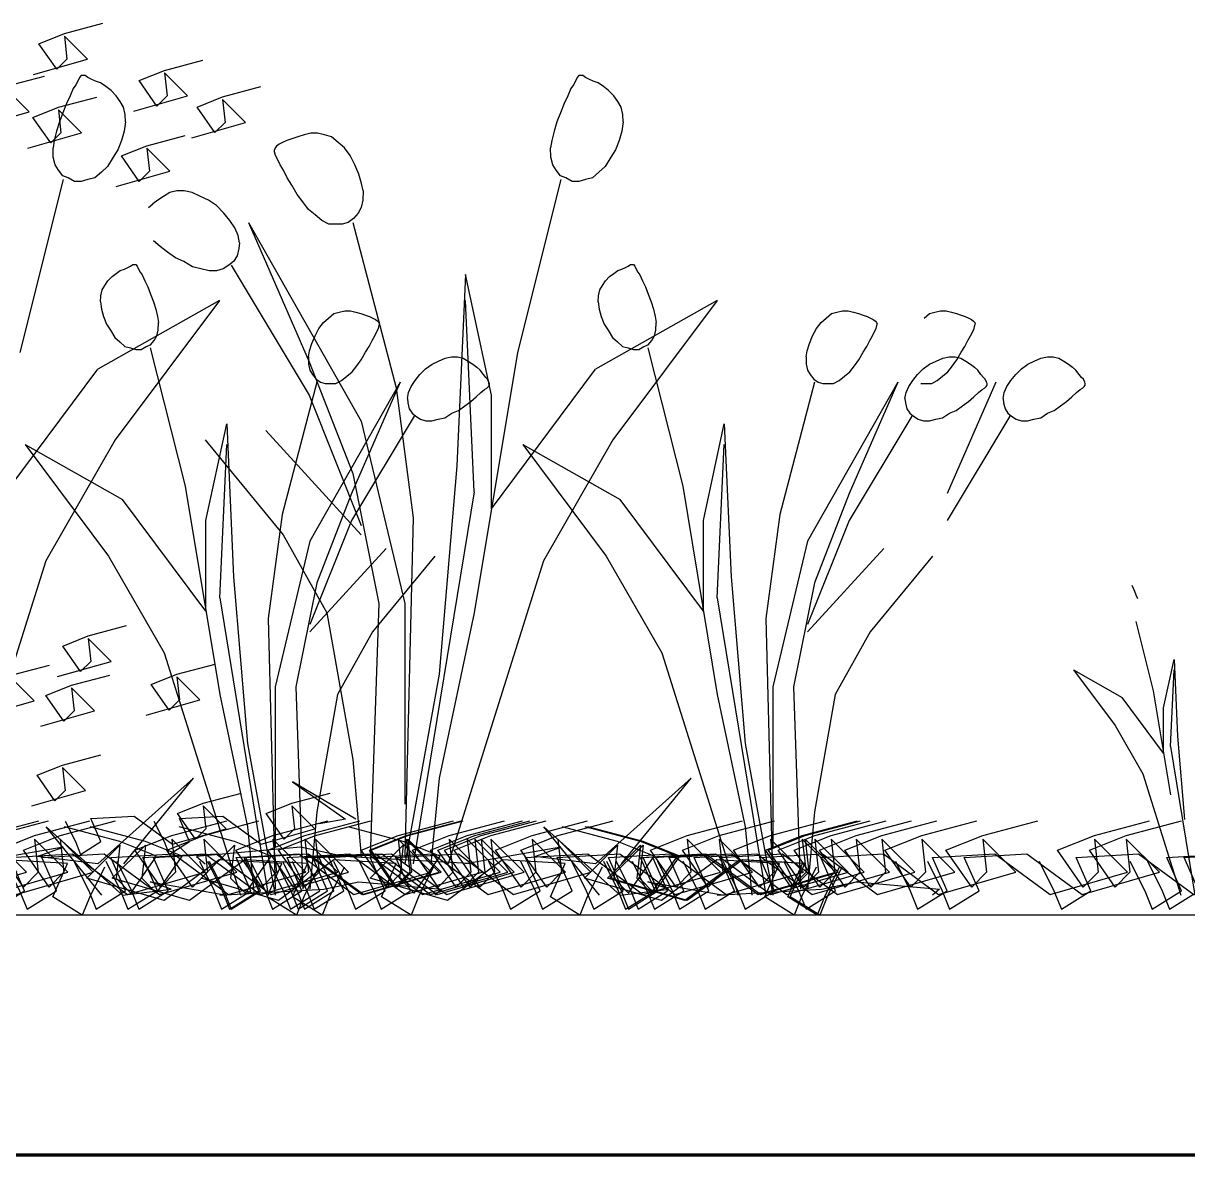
# Model space of a CAD drawing. Header units: metres. Extents: x -109 to 591, y -5 to 592.
# Drawn here: x 584.6848 to 585.1709, y 6.5749 to 7.0471 of the extents above; entities that cross this region are included whole.
import ezdxf

# ---------------------------------------------------------------- set-up
doc = ezdxf.new("R2010")
doc.units = ezdxf.units.M
doc.header["$LTSCALE"] = 0.03
doc.layers.add('Areas verdes', color=74, linetype='Continuous')
doc.layers.add('Muro', color=7, linetype='Continuous', lineweight=70)
doc.layers.add('Muro bajo', color=7, linetype='Continuous', lineweight=30)

msp = doc.modelspace()

# ---------------------------------------------------------------- linework, layer by layer
at = {"layer": 'Areas verdes', "color": 6, "linetype": 'Continuous'}
for p, q in [((584.70834, 7.02454), (584.70756, 7.02299)), ((584.70903, 7.02532), (584.70834, 7.02454)), ((584.70973, 7.02532), (584.70903, 7.02532)), ((584.71066, 7.02532), (584.70973, 7.02532)), ((584.71175, 7.02454), (584.71066, 7.02532)), ((584.71322, 7.02377), (584.71175, 7.02454)), ((584.71501, 7.02299), (584.71322, 7.02377)), ((584.91607, 7.02454), (584.91529, 7.02299)), ((584.91677, 7.02532), (584.91607, 7.02454)), ((584.91747, 7.02532), (584.91677, 7.02532)), ((584.9184, 7.02532), (584.91747, 7.02532)), ((584.91948, 7.02454), (584.9184, 7.02532)), ((584.92096, 7.02377), (584.91948, 7.02454)), ((584.92274, 7.02299), (584.92096, 7.02377)), ((584.7057, 7.01989), (584.70438, 7.01678)), ((584.70671, 7.02144), (584.7057, 7.01989)), ((584.70756, 7.02299), (584.70671, 7.02144)), ((584.7171, 7.02221), (584.71501, 7.02299)), ((584.71928, 7.02066), (584.7171, 7.02221)), ((584.72145, 7.01911), (584.71928, 7.02066)), ((584.72354, 7.01678), (584.72145, 7.01911)), ((584.91343, 7.01989), (584.91211, 7.01678)), ((584.91444, 7.02144), (584.91343, 7.01989)), ((584.91529, 7.02299), (584.91444, 7.02144)), ((584.92484, 7.02221), (584.92274, 7.02299)), ((584.92701, 7.02066), (584.92484, 7.02221)), ((584.92918, 7.01911), (584.92701, 7.02066)), ((584.93128, 7.01678), (584.92918, 7.01911)), ((584.70438, 7.01678), (584.70283, 7.01368)), ((584.72525, 7.01445), (584.72354, 7.01678)), ((584.72665, 7.01213), (584.72525, 7.01445)), ((584.91211, 7.01678), (584.91056, 7.01368)), ((584.93299, 7.01445), (584.93128, 7.01678)), ((584.93438, 7.01213), (584.93299, 7.01445)), ((584.70135, 7.0098), (584.69988, 7.00592)), ((584.70283, 7.01368), (584.70135, 7.0098)), ((584.72735, 7.00902), (584.72665, 7.01213)), ((584.90909, 7.0098), (584.90761, 7.00592)), ((584.91056, 7.01368), (584.90909, 7.0098)), ((584.93508, 7.00902), (584.93438, 7.01213)), ((584.69988, 7.00592), (584.69864, 7.00204)), ((584.7275, 7.00592), (584.72696, 7.00204)), ((584.7275, 7.00592), (584.72735, 7.00902)), ((584.90761, 7.00592), (584.90637, 7.00204)), ((584.93524, 7.00592), (584.93469, 7.00204)), ((584.93524, 7.00592), (584.93508, 7.00902)), ((584.69864, 7.00204), (584.69771, 6.99816)), ((584.72696, 7.00204), (584.72587, 6.99816)), ((584.79937, 6.99971), (584.79697, 6.99894)), ((584.80201, 7.00049), (584.79937, 6.99971)), ((584.8048, 7.00126), (584.80201, 7.00049)), ((584.80767, 7.00126), (584.8048, 7.00126)), ((584.81062, 7.00049), (584.80767, 7.00126)), ((584.81349, 6.99971), (584.81062, 7.00049)), ((584.81629, 6.99738), (584.81349, 6.99971)), ((584.90637, 7.00204), (584.90544, 6.99816)), ((584.93469, 7.00204), (584.93361, 6.99816)), ((584.69771, 6.99816), (584.69724, 6.99506)), ((584.69732, 6.99118), (584.69724, 6.99506)), ((584.72587, 6.99816), (584.72432, 6.99428)), ((584.78991, 6.99506), (584.78967, 6.99428)), ((584.79053, 6.99583), (584.78991, 6.99506)), ((584.79161, 6.99661), (584.79053, 6.99583)), ((584.79301, 6.99738), (584.79161, 6.99661)), ((584.79479, 6.99816), (584.79301, 6.99738)), ((584.79697, 6.99894), (584.79479, 6.99816)), ((584.81885, 6.99506), (584.81629, 6.99738)), ((584.82125, 6.99195), (584.81885, 6.99506)), ((584.90544, 6.99816), (584.90497, 6.99506)), ((584.90505, 6.99118), (584.90497, 6.99506)), ((584.93361, 6.99816), (584.93205, 6.99428)), ((584.69809, 6.98807), (584.69732, 6.99118)), ((584.7223, 6.99118), (584.71998, 6.9873)), ((584.72432, 6.99428), (584.7223, 6.99118)), ((584.78975, 6.99351), (584.78967, 6.99428)), ((584.79014, 6.99195), (584.78975, 6.99351)), ((584.79091, 6.9904), (584.79014, 6.99195)), ((584.792, 6.98807), (584.79091, 6.9904)), ((584.82327, 6.98807), (584.82125, 6.99195)), ((584.90583, 6.98807), (584.90505, 6.99118)), ((584.93004, 6.99118), (584.92771, 6.9873)), ((584.93205, 6.99428), (584.93004, 6.99118)), ((584.69949, 6.98575), (584.69809, 6.98807)), ((584.70135, 6.98342), (584.69949, 6.98575)), ((584.71741, 6.98497), (584.7147, 6.98264)), ((584.71998, 6.9873), (584.71741, 6.98497)), ((584.7934, 6.98575), (584.792, 6.98807)), ((584.79503, 6.98264), (584.7934, 6.98575)), ((584.8249, 6.98419), (584.82327, 6.98807)), ((584.90722, 6.98575), (584.90583, 6.98807)), ((584.90909, 6.98342), (584.90722, 6.98575)), ((584.92515, 6.98497), (584.92243, 6.98264)), ((584.92771, 6.9873), (584.92515, 6.98497)), ((584.7036, 6.98264), (584.70135, 6.98342)), ((584.70616, 6.98109), (584.7036, 6.98264)), ((584.70896, 6.98109), (584.70616, 6.98109)), ((584.71183, 6.98187), (584.70896, 6.98109)), ((584.7147, 6.98264), (584.71183, 6.98187)), ((584.79697, 6.97954), (584.79503, 6.98264)), ((584.82606, 6.98031), (584.8249, 6.98419)), ((584.82668, 6.97721), (584.82606, 6.98031)), ((584.91134, 6.98264), (584.90909, 6.98342)), ((584.9139, 6.98109), (584.91134, 6.98264)), ((584.91669, 6.98109), (584.9139, 6.98109)), ((584.91956, 6.98187), (584.91669, 6.98109)), ((584.92243, 6.98264), (584.91956, 6.98187)), ((584.74599, 6.97643), (584.74335, 6.97488)), ((584.74886, 6.97721), (584.74599, 6.97643)), ((584.75196, 6.97721), (584.74886, 6.97721)), ((584.7553, 6.97643), (584.75196, 6.97721)), ((584.75879, 6.97488), (584.7553, 6.97643)), ((584.79914, 6.97566), (584.79697, 6.97954)), ((584.80147, 6.97256), (584.79914, 6.97566)), ((584.82668, 6.97721), (584.82661, 6.97333)), ((584.73707, 6.97023), (584.73885, 6.97178)), ((584.74094, 6.97333), (584.73885, 6.97178)), ((584.74335, 6.97488), (584.74094, 6.97333)), ((584.7622, 6.97333), (584.75879, 6.97488)), ((584.76554, 6.971), (584.7622, 6.97333)), ((584.76849, 6.9679), (584.76554, 6.971)), ((584.80395, 6.96945), (584.80147, 6.97256)), ((584.82591, 6.97023), (584.82459, 6.9679)), ((584.82661, 6.97333), (584.82591, 6.97023)), ((584.77105, 6.9648), (584.76849, 6.9679)), ((584.80667, 6.96712), (584.80395, 6.96945)), ((584.80946, 6.9648), (584.80667, 6.96712)), ((584.82273, 6.96557), (584.82048, 6.96402)), ((584.82459, 6.9679), (584.82273, 6.96557)), ((584.77315, 6.96169), (584.77105, 6.9648)), ((584.77446, 6.95859), (584.77315, 6.96169)), ((584.81233, 6.96324), (584.80946, 6.9648)), ((584.8152, 6.96324), (584.81233, 6.96324)), ((584.81792, 6.96324), (584.8152, 6.96324)), ((584.82048, 6.96402), (584.81792, 6.96324)), ((584.74195, 6.95393), (584.73916, 6.95626)), ((584.77509, 6.95549), (584.77446, 6.95859)), ((584.74506, 6.95161), (584.74195, 6.95393)), ((584.74839, 6.94928), (584.74506, 6.95161)), ((584.77485, 6.95316), (584.77408, 6.95005)), ((584.77509, 6.95549), (584.77485, 6.95316)), ((584.72963, 6.94579), (584.7305, 6.94641)), ((584.7305, 6.94641), (584.73124, 6.94641)), ((584.73124, 6.94641), (584.7318, 6.94641)), ((584.7318, 6.94641), (584.73236, 6.94579)), ((584.75189, 6.94773), (584.74839, 6.94928)), ((584.75545, 6.9454), (584.75189, 6.94773)), ((584.77066, 6.94617), (584.76826, 6.94462)), ((584.7726, 6.94773), (584.77066, 6.94617)), ((584.77408, 6.95005), (584.7726, 6.94773)), ((584.93736, 6.94579), (584.93823, 6.94641)), ((584.93823, 6.94641), (584.93897, 6.94641)), ((584.93897, 6.94641), (584.93953, 6.94641)), ((584.93953, 6.94641), (584.94009, 6.94579)), ((584.72019, 6.93958), (584.72187, 6.94144)), ((584.72187, 6.94144), (584.72361, 6.94268)), ((584.72361, 6.94268), (584.72534, 6.94392)), ((584.72534, 6.94392), (584.72702, 6.94454)), ((584.72702, 6.94454), (584.72845, 6.94516)), ((584.72845, 6.94516), (584.72963, 6.94579)), ((584.73236, 6.94579), (584.73298, 6.94454)), ((584.73298, 6.94454), (584.73366, 6.9433)), ((584.73366, 6.9433), (584.73447, 6.94206)), ((584.73447, 6.94206), (584.73552, 6.93958)), ((584.75895, 6.94462), (584.75545, 6.9454)), ((584.76236, 6.94385), (584.75895, 6.94462)), ((584.76546, 6.94385), (584.76236, 6.94385)), ((584.76826, 6.94462), (584.76546, 6.94385)), ((584.92793, 6.93958), (584.9296, 6.94144)), ((584.9296, 6.94144), (584.93134, 6.94268)), ((584.93134, 6.94268), (584.93308, 6.94392)), ((584.93308, 6.94392), (584.93475, 6.94454)), ((584.93475, 6.94454), (584.93618, 6.94516)), ((584.93618, 6.94516), (584.93736, 6.94579)), ((584.94009, 6.94579), (584.94071, 6.94454)), ((584.94071, 6.94454), (584.9414, 6.9433)), ((584.9414, 6.9433), (584.9422, 6.94206)), ((584.9422, 6.94206), (584.94326, 6.93958)), ((584.71771, 6.93585), (584.71883, 6.93772)), ((584.71883, 6.93772), (584.72019, 6.93958)), ((584.73552, 6.93958), (584.73677, 6.93709)), ((584.73677, 6.93709), (584.73794, 6.93399)), ((584.92544, 6.93585), (584.92656, 6.93772)), ((584.92656, 6.93772), (584.92793, 6.93958)), ((584.94326, 6.93958), (584.9445, 6.93709)), ((584.9445, 6.93709), (584.94568, 6.93399)), ((584.71703, 6.93089), (584.71715, 6.93337)), ((584.71715, 6.93337), (584.71771, 6.93585)), ((584.73794, 6.93399), (584.73912, 6.93089)), ((584.92476, 6.93089), (584.92488, 6.93337)), ((584.92488, 6.93337), (584.92544, 6.93585)), ((584.94568, 6.93399), (584.94686, 6.93089)), ((584.71703, 6.93089), (584.71746, 6.92778)), ((584.71746, 6.92778), (584.71833, 6.92468)), ((584.73912, 6.93089), (584.74012, 6.92778)), ((584.74012, 6.92778), (584.74086, 6.92468)), ((584.81442, 6.92592), (584.81672, 6.92654)), ((584.81672, 6.92654), (584.81908, 6.92716)), ((584.81908, 6.92716), (584.82137, 6.92716)), ((584.82137, 6.92716), (584.82361, 6.92654)), ((584.82361, 6.92654), (584.82572, 6.92592)), ((584.92476, 6.93089), (584.92519, 6.92778)), ((584.92519, 6.92778), (584.92606, 6.92468)), ((584.94686, 6.93089), (584.94785, 6.92778)), ((584.94785, 6.92778), (584.9486, 6.92468)), ((585.02215, 6.92592), (585.02445, 6.92654)), ((585.02445, 6.92654), (585.02681, 6.92716)), ((585.02681, 6.92716), (585.02911, 6.92716)), ((585.02911, 6.92716), (585.03134, 6.92654)), ((585.03134, 6.92654), (585.03345, 6.92592)), ((585.0631, 6.92592), (585.06539, 6.92654)), ((585.06539, 6.92654), (585.06775, 6.92716)), ((585.06775, 6.92716), (585.07005, 6.92716)), ((585.07005, 6.92716), (585.07228, 6.92654)), ((585.07228, 6.92654), (585.07439, 6.92592)), ((584.71833, 6.92468), (584.71957, 6.92158)), ((584.74086, 6.92468), (584.74123, 6.9222)), ((584.74117, 6.91909), (584.74123, 6.9222)), ((584.80821, 6.91971), (584.81014, 6.9222)), ((584.81014, 6.9222), (584.81218, 6.92406)), ((584.81218, 6.92406), (584.81442, 6.92592)), ((584.82572, 6.92592), (584.82764, 6.9253)), ((584.82764, 6.9253), (584.82938, 6.92468)), ((584.82938, 6.92468), (584.83081, 6.92406)), ((584.83081, 6.92406), (584.83192, 6.92344)), ((584.83192, 6.92344), (584.83279, 6.92282)), ((584.83279, 6.92282), (584.83329, 6.9222)), ((584.83329, 6.9222), (584.83348, 6.92158)), ((584.92606, 6.92468), (584.9273, 6.92158)), ((584.9486, 6.92468), (584.94897, 6.9222)), ((584.94891, 6.91909), (584.94897, 6.9222)), ((585.01595, 6.91971), (585.01787, 6.9222)), ((585.01787, 6.9222), (585.01992, 6.92406)), ((585.01992, 6.92406), (585.02215, 6.92592)), ((585.03345, 6.92592), (585.03538, 6.9253)), ((585.03538, 6.9253), (585.03711, 6.92468)), ((585.03711, 6.92468), (585.03854, 6.92406)), ((585.03854, 6.92406), (585.03966, 6.92344)), ((585.03966, 6.92344), (585.04053, 6.92282)), ((585.04053, 6.92282), (585.04102, 6.9222)), ((585.04102, 6.9222), (585.04121, 6.92158)), ((585.06086, 6.92406), (585.0631, 6.92592)), ((585.07439, 6.92592), (585.07632, 6.9253)), ((585.07632, 6.9253), (585.07806, 6.92468)), ((585.07806, 6.92468), (585.07948, 6.92406)), ((585.07948, 6.92406), (585.0806, 6.92344)), ((585.0806, 6.92344), (585.08147, 6.92282)), ((585.08147, 6.92282), (585.08197, 6.9222)), ((585.08197, 6.9222), (585.08215, 6.92158)), ((584.71957, 6.92158), (584.72118, 6.91909)), ((584.72118, 6.91909), (584.72305, 6.91599)), ((584.74055, 6.91661), (584.74117, 6.91909)), ((584.8066, 6.91661), (584.80821, 6.91971)), ((584.83161, 6.91661), (584.83248, 6.91847)), ((584.83248, 6.91847), (584.8331, 6.91971)), ((584.8331, 6.91971), (584.83341, 6.92096)), ((584.83341, 6.92096), (584.83348, 6.92158)), ((584.9273, 6.92158), (584.92892, 6.91909)), ((584.92892, 6.91909), (584.93078, 6.91599)), ((584.94829, 6.91661), (584.94891, 6.91909)), ((585.01433, 6.91661), (585.01595, 6.91971)), ((585.03935, 6.91661), (585.04022, 6.91847)), ((585.04022, 6.91847), (585.04084, 6.91971)), ((585.04084, 6.91971), (585.04115, 6.92096)), ((585.04115, 6.92096), (585.04121, 6.92158)), ((585.08029, 6.91661), (585.08116, 6.91847)), ((585.08116, 6.91847), (585.08178, 6.91971)), ((585.08178, 6.91971), (585.08209, 6.92096)), ((585.08209, 6.92096), (585.08215, 6.92158)), ((584.72305, 6.91599), (584.7251, 6.91413)), ((584.7251, 6.91413), (584.72727, 6.91227)), ((584.72727, 6.91227), (584.72956, 6.91164)), ((584.7341, 6.91102), (584.73614, 6.91227)), ((584.73614, 6.91227), (584.73794, 6.91289)), ((584.73794, 6.91289), (584.73943, 6.91475)), ((584.73943, 6.91475), (584.74055, 6.91661)), ((584.80436, 6.9104), (584.80529, 6.91351)), ((584.80529, 6.91351), (584.8066, 6.91661)), ((584.82764, 6.90978), (584.82919, 6.91227)), ((584.82919, 6.91227), (584.8305, 6.91475)), ((584.8305, 6.91475), (584.83161, 6.91661)), ((584.93078, 6.91599), (584.93283, 6.91413)), ((584.93283, 6.91413), (584.935, 6.91227)), ((584.935, 6.91227), (584.9373, 6.91164)), ((584.94183, 6.91102), (584.94388, 6.91227)), ((584.94388, 6.91227), (584.94568, 6.91289)), ((584.94568, 6.91289), (584.94717, 6.91475)), ((584.94717, 6.91475), (584.94829, 6.91661)), ((585.0121, 6.9104), (585.01303, 6.91351)), ((585.01303, 6.91351), (585.01433, 6.91661)), ((585.03538, 6.90978), (585.03693, 6.91227)), ((585.03693, 6.91227), (585.03823, 6.91475)), ((585.03823, 6.91475), (585.03935, 6.91661)), ((585.07632, 6.90978), (585.07787, 6.91227)), ((585.07787, 6.91227), (585.07917, 6.91475)), ((585.07917, 6.91475), (585.08029, 6.91661)), ((584.72956, 6.91164), (584.73186, 6.91102)), ((584.73186, 6.91102), (584.7341, 6.91102)), ((584.80387, 6.90792), (584.80436, 6.9104)), ((584.80387, 6.90792), (584.80393, 6.90482)), ((584.8259, 6.90668), (584.82764, 6.90978)), ((584.85818, 6.90606), (584.86097, 6.9073)), ((584.86097, 6.9073), (584.86364, 6.90792)), ((584.86364, 6.90792), (584.86613, 6.90792)), ((584.86613, 6.90792), (584.86842, 6.9073)), ((584.86842, 6.9073), (584.87053, 6.90606)), ((584.9373, 6.91164), (584.9396, 6.91102)), ((584.9396, 6.91102), (584.94183, 6.91102)), ((585.0116, 6.90792), (585.0121, 6.9104)), ((585.0116, 6.90792), (585.01166, 6.90482)), ((585.03364, 6.90668), (585.03538, 6.90978)), ((585.06592, 6.90606), (585.06871, 6.9073)), ((585.06871, 6.9073), (585.07138, 6.90792)), ((585.07138, 6.90792), (585.07386, 6.90792)), ((585.07386, 6.90792), (585.07616, 6.9073)), ((585.07458, 6.90668), (585.07632, 6.90978)), ((585.07616, 6.9073), (585.07827, 6.90606)), ((585.10686, 6.90606), (585.10965, 6.9073)), ((585.10965, 6.9073), (585.11232, 6.90792)), ((585.11232, 6.90792), (585.1148, 6.90792)), ((585.1148, 6.90792), (585.1171, 6.9073)), ((585.1171, 6.9073), (585.11921, 6.90606)), ((584.80393, 6.90482), (584.80449, 6.90233)), ((584.80449, 6.90233), (584.80554, 6.90047)), ((584.82205, 6.90171), (584.82404, 6.9042)), ((584.82404, 6.9042), (584.8259, 6.90668)), ((584.85042, 6.90047), (584.85278, 6.90295)), ((584.85278, 6.90295), (584.85545, 6.90482)), ((584.85545, 6.90482), (584.85818, 6.90606)), ((584.87053, 6.90606), (584.87246, 6.90482)), ((584.87246, 6.90482), (584.87413, 6.90357)), ((584.87556, 6.90233), (584.87413, 6.90357)), ((584.87687, 6.90047), (584.87556, 6.90233)), ((585.01166, 6.90482), (585.01222, 6.90233)), ((585.01222, 6.90233), (585.01328, 6.90047)), ((585.02979, 6.90171), (585.03177, 6.9042)), ((585.03177, 6.9042), (585.03364, 6.90668)), ((585.05816, 6.90047), (585.06052, 6.90295)), ((585.06052, 6.90295), (585.06318, 6.90482)), ((585.06318, 6.90482), (585.06592, 6.90606)), ((585.07073, 6.90171), (585.07272, 6.9042)), ((585.07272, 6.9042), (585.07458, 6.90668)), ((585.07827, 6.90606), (585.08019, 6.90482)), ((585.08019, 6.90482), (585.08187, 6.90357)), ((585.0833, 6.90233), (585.08187, 6.90357)), ((585.0846, 6.90047), (585.0833, 6.90233)), ((585.0991, 6.90047), (585.10146, 6.90295)), ((585.10146, 6.90295), (585.10413, 6.90482)), ((585.10413, 6.90482), (585.10686, 6.90606)), ((585.11921, 6.90606), (585.12114, 6.90482)), ((585.12114, 6.90482), (585.12281, 6.90357)), ((585.12424, 6.90233), (585.12281, 6.90357)), ((585.12554, 6.90047), (585.12424, 6.90233)), ((584.80554, 6.90047), (584.80703, 6.89861)), ((584.80703, 6.89861), (584.80883, 6.89737)), ((584.80883, 6.89737), (584.81088, 6.89675)), ((584.81535, 6.89675), (584.81765, 6.89799)), ((584.81765, 6.89799), (584.81988, 6.89985)), ((584.81988, 6.89985), (584.82205, 6.90171)), ((584.8467, 6.89551), (584.84837, 6.89799)), ((584.84837, 6.89799), (584.85042, 6.90047)), ((584.87786, 6.89923), (584.87687, 6.90047)), ((584.87867, 6.89861), (584.87786, 6.89923)), ((584.87922, 6.89737), (584.87867, 6.89861)), ((584.87947, 6.89675), (584.87922, 6.89737)), ((585.01328, 6.90047), (585.01477, 6.89861)), ((585.01477, 6.89861), (585.01657, 6.89737)), ((585.01657, 6.89737), (585.01862, 6.89675)), ((585.02308, 6.89675), (585.02538, 6.89799)), ((585.02538, 6.89799), (585.02762, 6.89985)), ((585.02762, 6.89985), (585.02979, 6.90171)), ((585.05443, 6.89551), (585.05611, 6.89799)), ((585.05611, 6.89799), (585.05816, 6.90047)), ((585.06403, 6.89675), (585.06632, 6.89799)), ((585.06632, 6.89799), (585.06856, 6.89985)), ((585.06856, 6.89985), (585.07073, 6.90171)), ((585.08559, 6.89923), (585.0846, 6.90047)), ((585.0864, 6.89861), (585.08559, 6.89923)), ((585.08696, 6.89737), (585.0864, 6.89861)), ((585.08721, 6.89675), (585.08696, 6.89737)), ((585.09537, 6.89551), (585.09705, 6.89799)), ((585.09705, 6.89799), (585.0991, 6.90047)), ((585.12654, 6.89923), (585.12554, 6.90047)), ((585.12734, 6.89861), (585.12654, 6.89923)), ((585.1279, 6.89737), (585.12734, 6.89861)), ((585.12815, 6.89675), (585.1279, 6.89737)), ((584.81088, 6.89675), (584.81305, 6.89675)), ((584.81305, 6.89675), (584.81535, 6.89675)), ((584.84515, 6.89054), (584.84564, 6.89302)), ((584.84564, 6.89302), (584.8467, 6.89551)), ((584.87389, 6.89116), (584.87581, 6.89302)), ((584.87581, 6.89302), (584.8773, 6.89426)), ((584.8773, 6.89426), (584.87836, 6.89488)), ((584.87836, 6.89488), (584.87904, 6.89551)), ((584.87904, 6.89551), (584.87941, 6.89613)), ((584.87941, 6.89613), (584.87947, 6.89675)), ((585.01862, 6.89675), (585.02079, 6.89675)), ((585.02079, 6.89675), (585.02308, 6.89675)), ((585.05288, 6.89054), (585.05338, 6.89302)), ((585.05338, 6.89302), (585.05443, 6.89551)), ((585.05956, 6.89675), (585.06173, 6.89675)), ((585.06173, 6.89675), (585.06403, 6.89675)), ((585.08162, 6.89116), (585.08354, 6.89302)), ((585.08354, 6.89302), (585.08503, 6.89426)), ((585.08503, 6.89426), (585.08609, 6.89488)), ((585.08609, 6.89488), (585.08677, 6.89551)), ((585.08677, 6.89551), (585.08714, 6.89613)), ((585.08714, 6.89613), (585.08721, 6.89675)), ((585.09382, 6.89054), (585.09432, 6.89302)), ((585.09432, 6.89302), (585.09537, 6.89551)), ((585.12256, 6.89116), (585.12449, 6.89302)), ((585.12449, 6.89302), (585.12598, 6.89426)), ((585.12598, 6.89426), (585.12703, 6.89488)), ((585.12703, 6.89488), (585.12771, 6.89551)), ((585.12771, 6.89551), (585.12809, 6.89613)), ((585.12809, 6.89613), (585.12815, 6.89675)), ((584.84515, 6.89054), (584.84533, 6.88868)), ((584.84533, 6.88868), (584.84595, 6.88619)), ((584.86917, 6.88744), (584.87165, 6.8893)), ((584.87165, 6.8893), (584.87389, 6.89116)), ((585.05288, 6.89054), (585.05307, 6.88868)), ((585.05307, 6.88868), (585.05369, 6.88619)), ((585.0769, 6.88744), (585.07939, 6.8893)), ((585.07939, 6.8893), (585.08162, 6.89116)), ((585.09382, 6.89054), (585.09401, 6.88868)), ((585.09401, 6.88868), (585.09463, 6.88619)), ((585.11785, 6.88744), (585.12033, 6.8893)), ((585.12033, 6.8893), (585.12256, 6.89116)), ((584.84595, 6.88619), (584.84713, 6.88433)), ((584.84713, 6.88433), (584.84868, 6.88309)), ((584.84868, 6.88309), (584.85061, 6.88185)), ((584.86085, 6.88247), (584.86371, 6.88433)), ((584.86371, 6.88433), (584.8665, 6.88557)), ((584.8665, 6.88557), (584.86917, 6.88744)), ((585.05369, 6.88619), (585.05487, 6.88433)), ((585.05487, 6.88433), (585.05642, 6.88309)), ((585.05642, 6.88309), (585.05834, 6.88185)), ((585.06858, 6.88247), (585.07144, 6.88433)), ((585.07144, 6.88433), (585.07423, 6.88557)), ((585.07423, 6.88557), (585.0769, 6.88744)), ((585.09463, 6.88619), (585.09581, 6.88433)), ((585.09581, 6.88433), (585.09736, 6.88309)), ((585.09736, 6.88309), (585.09929, 6.88185)), ((585.10953, 6.88247), (585.11238, 6.88433)), ((585.11238, 6.88433), (585.11518, 6.88557)), ((585.11518, 6.88557), (585.11785, 6.88744)), ((584.85061, 6.88185), (584.85284, 6.88123)), ((584.85284, 6.88123), (584.85533, 6.88123)), ((584.85533, 6.88123), (584.85806, 6.88185)), ((584.85806, 6.88185), (584.86085, 6.88247)), ((585.05834, 6.88185), (585.06058, 6.88123)), ((585.06058, 6.88123), (585.06306, 6.88123)), ((585.06306, 6.88123), (585.06579, 6.88185)), ((585.06579, 6.88185), (585.06858, 6.88247)), ((585.09929, 6.88185), (585.10152, 6.88123)), ((585.10152, 6.88123), (585.104, 6.88123)), ((585.104, 6.88123), (585.10673, 6.88185)), ((585.10673, 6.88185), (585.10953, 6.88247)), ((585.14757, 6.81264), (585.1481, 6.8114)), ((585.1481, 6.8114), (585.14872, 6.81015)), ((585.14872, 6.81015), (585.14931, 6.8086)), ((585.14931, 6.8086), (585.1499, 6.80705))]:
    msp.add_line(p, q, dxfattribs=at)
at = {"layer": 'Areas verdes', "linetype": 'Continuous'}
for p, q in [((584.70151, 6.98187), (584.68335, 6.90971)), ((584.90924, 6.98187), (584.89109, 6.90971)), ((584.77889, 6.96402), (584.80418, 6.90583)), ((584.77889, 6.96402), (584.82591, 6.881)), ((584.82234, 6.96402), (584.84042, 6.89496)), ((584.77159, 6.94617), (584.80418, 6.89186)), ((584.86936, 6.94229), (584.86579, 6.86237)), ((584.88022, 6.89186), (584.86936, 6.94229)), ((584.76669, 6.93143), (584.71594, 6.90272)), ((584.76669, 6.93143), (584.72323, 6.87324)), ((584.87301, 6.85151), (584.86936, 6.93143)), ((584.97442, 6.93143), (584.92367, 6.90272)), ((584.97442, 6.93143), (584.93097, 6.87324)), ((584.73782, 6.91164), (584.75235, 6.85392)), ((584.89109, 6.90971), (584.87301, 6.80108)), ((584.94555, 6.91164), (584.96008, 6.85392)), ((584.67249, 6.84453), (584.71594, 6.90272)), ((584.80418, 6.90583), (584.82234, 6.85927)), ((584.88022, 6.84453), (584.92367, 6.90272)), ((584.80734, 6.89737), (584.79288, 6.84212)), ((584.8421, 6.89737), (584.80449, 6.83095)), ((584.8421, 6.89737), (584.82187, 6.85081)), ((585.01508, 6.89737), (585.00061, 6.84212)), ((585.04984, 6.89737), (585.01222, 6.83095)), ((585.04984, 6.89737), (585.0296, 6.85081)), ((585.09078, 6.89737), (585.07055, 6.85081)), ((584.84042, 6.89496), (584.84763, 6.84065)), ((584.80418, 6.89186), (584.82591, 6.83754)), ((584.88022, 6.84453), (584.88022, 6.89186)), ((584.84794, 6.88309), (584.82187, 6.83964)), ((585.05567, 6.88309), (585.0296, 6.83964)), ((585.09662, 6.88309), (585.07055, 6.83964)), ((584.76104, 6.83964), (584.76973, 6.87999)), ((584.76973, 6.87999), (584.77258, 6.81605)), ((584.82591, 6.881), (584.84406, 6.80496)), ((584.96877, 6.83964), (584.97746, 6.87999)), ((584.97746, 6.87999), (584.98032, 6.81605)), ((584.72323, 6.87324), (584.69421, 6.8228)), ((584.76073, 6.87324), (584.79332, 6.83367)), ((584.82591, 6.83367), (584.7861, 6.87712)), ((584.93097, 6.87324), (584.90195, 6.8228)), ((584.68568, 6.8713), (584.72627, 6.84833)), ((584.68568, 6.8713), (584.72044, 6.82474)), ((584.76681, 6.80736), (584.76973, 6.8713)), ((584.89341, 6.8713), (584.93401, 6.84833)), ((584.89341, 6.8713), (584.92817, 6.82474)), ((584.97454, 6.80736), (584.97746, 6.8713)), ((584.82234, 6.85927), (584.8332, 6.80496)), ((584.86579, 6.86237), (584.8585, 6.77547)), ((584.75235, 6.85392), (584.76681, 6.76701)), ((584.96008, 6.85392), (584.97454, 6.76701)), ((584.82187, 6.85081), (584.80734, 6.81357)), ((584.87301, 6.85151), (584.84763, 6.69633)), ((585.0296, 6.85081), (585.01508, 6.81357)), ((584.76104, 6.80177), (584.72627, 6.84833)), ((584.96877, 6.80177), (584.93401, 6.84833)), ((584.76104, 6.80177), (584.76104, 6.83964)), ((584.79288, 6.84212), (584.78711, 6.79867)), ((584.82187, 6.83964), (584.80449, 6.79619)), ((584.84763, 6.84065), (584.84406, 6.69943)), ((584.96877, 6.80177), (584.96877, 6.83964)), ((585.00061, 6.84212), (584.99484, 6.79867)), ((585.0296, 6.83964), (585.01222, 6.79619)), ((584.80449, 6.83095), (584.78996, 6.77012)), ((584.79332, 6.83367), (584.81148, 6.80108)), ((585.01222, 6.83095), (584.9977, 6.77012)), ((584.72044, 6.82474), (584.74366, 6.78439)), ((584.80449, 6.79308), (584.83633, 6.82784)), ((584.85663, 6.82474), (584.83056, 6.79308)), ((584.92817, 6.82474), (584.95139, 6.78439)), ((585.01222, 6.79308), (585.04407, 6.82784)), ((585.06436, 6.82474), (585.03829, 6.79308)), ((584.69421, 6.8228), (584.65441, 6.69633)), ((584.90195, 6.8228), (584.86214, 6.69633)), ((584.77258, 6.81605), (584.77842, 6.74653)), ((584.98032, 6.81605), (584.98615, 6.74653)), ((584.80734, 6.81357), (584.79865, 6.77012)), ((585.01508, 6.81357), (585.00639, 6.77012)), ((584.76681, 6.80736), (584.78711, 6.68321)), ((584.8332, 6.80496), (584.82956, 6.69943)), ((584.84406, 6.80496), (584.84406, 6.72116)), ((584.97454, 6.80736), (584.99484, 6.68321)), ((584.81148, 6.80108), (584.82234, 6.73978)), ((584.87301, 6.80108), (584.8585, 6.73202)), ((584.78711, 6.79867), (584.78996, 6.6857)), ((584.99484, 6.79867), (584.9977, 6.6857)), ((585.14925, 6.79743), (585.15651, 6.76856)), ((584.83056, 6.79308), (584.81603, 6.76701)), ((585.03829, 6.79308), (585.02377, 6.76701)), ((584.74366, 6.78439), (584.7755, 6.68321)), ((584.95139, 6.78439), (584.98323, 6.68321)), ((585.16085, 6.76143), (585.1652, 6.7816)), ((585.1652, 6.7816), (585.16663, 6.74963)), ((585.12318, 6.77725), (585.14347, 6.76577)), ((585.12318, 6.77725), (585.14056, 6.75398)), ((585.16374, 6.74529), (585.1652, 6.77725)), ((584.8585, 6.77547), (584.84406, 6.69633)), ((584.76681, 6.76701), (584.77842, 6.71177)), ((584.78996, 6.77012), (584.78996, 6.70308)), ((584.79865, 6.77012), (584.80157, 6.6857)), ((584.81603, 6.76701), (584.80734, 6.71797)), ((584.97454, 6.76701), (584.98615, 6.71177)), ((584.9977, 6.77012), (584.9977, 6.70308)), ((585.00639, 6.77012), (585.0093, 6.6857)), ((585.02377, 6.76701), (585.01508, 6.71797)), ((585.15651, 6.76856), (585.16374, 6.72511)), ((585.16085, 6.74249), (585.14347, 6.76577)), ((585.16085, 6.74249), (585.16085, 6.76143)), ((585.14056, 6.75398), (585.15216, 6.7338)), ((585.16663, 6.74963), (585.16954, 6.71487)), ((584.77842, 6.74653), (584.78996, 6.68321)), ((584.98615, 6.74653), (584.9977, 6.68321)), ((585.16374, 6.74529), (585.17389, 6.68321)), ((584.82234, 6.73978), (584.82591, 6.69943)), ((584.75582, 6.73202), (584.71594, 6.69633)), ((584.7268, 6.69633), (584.75582, 6.73202)), ((584.8585, 6.73202), (584.85493, 6.69633)), ((584.96356, 6.73202), (584.92367, 6.69633)), ((584.93454, 6.69633), (584.96356, 6.73202)), ((585.15216, 6.7338), (585.16809, 6.68321)), ((584.79723, 6.73051), (584.81929, 6.71492)), ((584.82368, 6.71492), (584.79723, 6.73051)), ((584.80734, 6.71797), (584.80449, 6.6857)), ((585.01508, 6.71797), (585.01222, 6.6857)), ((584.81929, 6.71492), (584.80828, 6.71303)), ((584.69437, 6.71177), (584.72627, 6.68321)), ((584.71758, 6.68321), (584.69437, 6.71177)), ((584.77842, 6.71177), (584.78127, 6.68321)), ((584.9021, 6.71177), (584.93401, 6.68321)), ((584.92532, 6.68321), (584.9021, 6.71177)), ((584.98615, 6.71177), (584.98901, 6.68321)), ((584.70151, 6.70331), (584.66163, 6.69633)), ((584.69065, 6.69943), (584.70151, 6.70331)), ((584.80061, 6.70331), (584.75716, 6.69943)), ((584.81869, 6.69943), (584.80061, 6.70331)), ((584.90924, 6.70331), (584.86936, 6.69633)), ((584.89838, 6.69943), (584.90924, 6.70331)), ((584.71594, 6.69633), (584.69065, 6.69943)), ((584.75716, 6.69943), (584.76073, 6.69633)), ((584.87301, 6.69633), (584.81869, 6.69943)), ((584.92367, 6.69633), (584.89838, 6.69943)), ((584.73782, 6.6888), (584.76973, 6.68321)), ((584.74651, 6.6857), (584.73782, 6.6888)), ((584.81026, 6.6857), (584.82472, 6.6888)), ((584.82472, 6.6888), (584.85949, 6.6857)), ((584.94555, 6.6888), (584.97746, 6.68321)), ((584.95424, 6.6857), (584.94555, 6.6888)), ((585.01799, 6.6857), (585.03246, 6.6888)), ((585.03246, 6.6888), (585.06722, 6.6857)), ((584.72627, 6.68321), (584.74651, 6.6857)), ((584.76681, 6.68321), (584.81026, 6.6857)), ((584.85949, 6.6857), (584.85663, 6.68321)), ((584.93401, 6.68321), (584.95424, 6.6857)), ((584.97454, 6.68321), (585.01799, 6.6857)), ((585.06722, 6.6857), (585.06436, 6.68321))]:
    msp.add_line(p, q, dxfattribs=at)
at = {"layer": 'Areas verdes'}
for points in [[(584.68916, 7.02578), (584.71157, 7.03218), (584.70197, 7.04178), (584.70303, 7.03218), (584.69877, 7.02791), (584.6913, 7.03858), (584.70197, 7.04284), (584.71797, 7.04711)], [(584.73101, 7.01038), (584.75342, 7.01677), (584.74382, 7.02637), (584.74488, 7.01677), (584.74062, 7.01251), (584.73315, 7.02317), (584.74382, 7.02744), (584.75982, 7.0317)], [(584.66493, 7.00377), (584.68734, 7.01017), (584.67774, 7.01977), (584.6788, 7.01017), (584.67454, 7.00591), (584.66707, 7.01657), (584.67774, 7.02083), (584.69374, 7.0251)], [(584.75524, 6.99937), (584.77765, 7.00577), (584.76805, 7.01536), (584.76911, 7.00577), (584.76485, 7.0015), (584.75738, 7.01217), (584.76805, 7.01643), (584.78405, 7.0207)], [(584.68666, 6.99502), (584.70907, 7.00142), (584.69946, 7.01101), (584.70053, 7.00142), (584.69626, 6.99715), (584.68879, 7.00781), (584.69946, 7.01208), (584.71547, 7.01634)], [(584.72364, 6.97895), (584.74604, 6.98535), (584.73644, 6.99495), (584.73751, 6.98535), (584.73324, 6.98109), (584.72577, 6.99175), (584.73644, 6.99601), (584.75245, 7.00028)], [(584.69916, 6.77442), (584.72157, 6.78081), (584.71196, 6.79041), (584.71303, 6.78081), (584.70876, 6.77655), (584.70129, 6.78721), (584.71196, 6.79148), (584.72797, 6.79574)], [(584.66692, 6.75794), (584.68933, 6.76434), (584.67973, 6.77393), (584.68079, 6.76434), (584.67652, 6.76007), (584.66905, 6.77073), (584.67973, 6.775), (584.69573, 6.77926)], [(584.73613, 6.75835), (584.75854, 6.76475), (584.74894, 6.77435), (584.75001, 6.76475), (584.74574, 6.76048), (584.73827, 6.77115), (584.74894, 6.77541), (584.76495, 6.77968)], [(584.69215, 6.75377), (584.71456, 6.76016), (584.70495, 6.76976), (584.70602, 6.76016), (584.70175, 6.7559), (584.69428, 6.76656), (584.70495, 6.77083), (584.72096, 6.77509)], [(584.68844, 6.72046), (584.71085, 6.72685), (584.70125, 6.73645), (584.70232, 6.72685), (584.69805, 6.72259), (584.69058, 6.73325), (584.70125, 6.73752), (584.71725, 6.74178)], [(584.7023, 6.71409), (584.70657, 6.70556), (584.70871, 6.70023), (584.71724, 6.70556), (584.71297, 6.71516), (584.73112, 6.71622), (584.74712, 6.7045), (584.76953, 6.71089), (584.75993, 6.72049), (584.76099, 6.71089), (584.75673, 6.70663), (584.74926, 6.71729), (584.75993, 6.72156), (584.77593, 6.72582)], [(584.73933, 6.71409), (584.7436, 6.70556), (584.74573, 6.70023), (584.75427, 6.70556), (584.75, 6.71516), (584.76814, 6.71622), (584.78415, 6.7045), (584.80656, 6.71089), (584.79695, 6.72049), (584.79802, 6.71089), (584.79375, 6.70663), (584.78628, 6.71729), (584.79695, 6.72156), (584.81296, 6.72582)], [(584.58526, 6.69737), (584.59141, 6.68509), (584.59448, 6.67741), (584.60677, 6.68509), (584.60063, 6.69891), (584.62675, 6.70044), (584.6498, 6.68355), (584.68207, 6.69276), (584.66824, 6.70658), (584.66977, 6.69276), (584.66363, 6.68662), (584.65287, 6.70198), (584.66824, 6.70812), (584.69129, 6.71426)], [(584.58933, 6.69737), (584.59548, 6.68509), (584.59855, 6.67741), (584.61085, 6.68509), (584.6047, 6.69891), (584.63082, 6.70044), (584.65387, 6.68355), (584.68614, 6.69276), (584.67231, 6.70658), (584.67385, 6.69276), (584.6677, 6.68662), (584.65695, 6.70198), (584.67231, 6.70812), (584.69536, 6.71426)], [(584.60658, 6.69737), (584.61273, 6.68509), (584.6158, 6.67741), (584.62809, 6.68509), (584.62195, 6.69891), (584.64807, 6.70044), (584.67112, 6.68355), (584.70339, 6.69276), (584.68956, 6.70658), (584.69109, 6.69276), (584.68495, 6.68662), (584.67419, 6.70198), (584.68956, 6.70812), (584.71261, 6.71426)], [(584.61725, 6.69737), (584.62339, 6.68509), (584.62647, 6.67741), (584.63876, 6.68509), (584.63261, 6.69891), (584.65874, 6.70044), (584.68179, 6.68355), (584.71405, 6.69276), (584.70023, 6.70658), (584.70176, 6.69276), (584.69562, 6.68662), (584.68486, 6.70198), (584.70023, 6.70812), (584.72327, 6.71426)], [(584.66383, 6.69737), (584.66998, 6.68509), (584.67305, 6.67741), (584.68534, 6.68509), (584.6792, 6.69891), (584.70532, 6.70044), (584.72837, 6.68355), (584.76064, 6.69276), (584.74681, 6.70658), (584.74834, 6.69276), (584.7422, 6.68662), (584.73144, 6.70198), (584.74681, 6.70812), (584.76986, 6.71426)], [(584.67716, 6.69737), (584.68331, 6.68509), (584.68638, 6.67741), (584.69867, 6.68509), (584.69253, 6.69891), (584.71865, 6.70044), (584.7417, 6.68355), (584.77397, 6.69276), (584.76014, 6.70658), (584.76168, 6.69276), (584.75553, 6.68662), (584.74477, 6.70198), (584.76014, 6.70812), (584.78319, 6.71426)], [(584.70598, 6.69737), (584.71213, 6.68509), (584.7152, 6.67741), (584.72749, 6.68509), (584.72134, 6.69891), (584.74747, 6.70044), (584.77052, 6.68355), (584.80279, 6.69276), (584.78896, 6.70658), (584.79049, 6.69276), (584.78435, 6.68662), (584.77359, 6.70198), (584.78896, 6.70812), (584.81201, 6.71426)], [(584.71931, 6.69737), (584.72546, 6.68509), (584.72853, 6.67741), (584.74082, 6.68509), (584.73468, 6.69891), (584.7608, 6.70044), (584.78385, 6.68355), (584.81612, 6.69276), (584.80229, 6.70658), (584.80383, 6.69276), (584.79768, 6.68662), (584.78692, 6.70198), (584.80229, 6.70812), (584.82534, 6.71426)], [(584.72382, 6.69737), (584.72997, 6.68509), (584.73304, 6.67741), (584.74533, 6.68509), (584.73919, 6.69891), (584.76531, 6.70044), (584.78836, 6.68355), (584.82063, 6.69276), (584.8068, 6.70658), (584.80833, 6.69276), (584.80219, 6.68662), (584.79143, 6.70198), (584.8068, 6.70812), (584.82985, 6.71426)], [(584.75832, 6.69737), (584.76446, 6.68509), (584.76754, 6.67741), (584.77983, 6.68509), (584.77368, 6.69891), (584.79981, 6.70044), (584.82286, 6.68355), (584.85513, 6.69276), (584.8413, 6.70658), (584.84283, 6.69276), (584.83669, 6.68662), (584.82593, 6.70198), (584.8413, 6.70812), (584.86435, 6.71426)], [(584.76169, 6.69737), (584.76784, 6.68509), (584.77091, 6.67741), (584.7832, 6.68509), (584.77706, 6.69891), (584.80318, 6.70044), (584.82623, 6.68355), (584.8585, 6.69276), (584.84467, 6.70658), (584.84621, 6.69276), (584.84006, 6.68662), (584.8293, 6.70198), (584.84467, 6.70812), (584.86772, 6.71426)], [(584.76239, 6.69737), (584.76854, 6.68509), (584.77161, 6.67741), (584.7839, 6.68509), (584.77776, 6.69891), (584.80388, 6.70044), (584.82693, 6.68355), (584.8592, 6.69276), (584.84537, 6.70658), (584.84691, 6.69276), (584.84076, 6.68662), (584.83, 6.70198), (584.84537, 6.70812), (584.86842, 6.71426)], [(584.77964, 6.69737), (584.78578, 6.68509), (584.78886, 6.67741), (584.80115, 6.68509), (584.795, 6.69891), (584.82113, 6.70044), (584.84418, 6.68355), (584.87645, 6.69276), (584.86262, 6.70658), (584.86415, 6.69276), (584.85801, 6.68662), (584.84725, 6.70198), (584.86262, 6.70812), (584.88566, 6.71426)], [(584.78714, 6.69737), (584.79329, 6.68509), (584.79636, 6.67741), (584.80865, 6.68509), (584.80251, 6.69891), (584.82863, 6.70044), (584.85168, 6.68355), (584.88395, 6.69276), (584.87012, 6.70658), (584.87166, 6.69276), (584.86551, 6.68662), (584.85475, 6.70198), (584.87012, 6.70812), (584.89317, 6.71426)], [(584.79031, 6.69737), (584.79645, 6.68509), (584.79952, 6.67741), (584.81182, 6.68509), (584.80567, 6.69891), (584.83179, 6.70044), (584.85484, 6.68355), (584.88711, 6.69276), (584.87328, 6.70658), (584.87482, 6.69276), (584.86867, 6.68662), (584.85792, 6.70198), (584.87328, 6.70812), (584.89633, 6.71426)], [(584.79299, 6.69737), (584.79914, 6.68509), (584.80221, 6.67741), (584.81451, 6.68509), (584.80836, 6.69891), (584.83448, 6.70044), (584.85753, 6.68355), (584.8898, 6.69276), (584.87597, 6.70658), (584.87751, 6.69276), (584.87136, 6.68662), (584.86061, 6.70198), (584.87597, 6.70812), (584.89902, 6.71426)], [(584.79707, 6.69737), (584.80321, 6.68509), (584.80629, 6.67741), (584.81858, 6.68509), (584.81243, 6.69891), (584.83856, 6.70044), (584.86161, 6.68355), (584.89388, 6.69276), (584.88005, 6.70658), (584.88158, 6.69276), (584.87544, 6.68662), (584.86468, 6.70198), (584.88005, 6.70812), (584.90309, 6.71426)], [(584.81431, 6.69737), (584.82046, 6.68509), (584.82353, 6.67741), (584.83583, 6.68509), (584.82968, 6.69891), (584.8558, 6.70044), (584.87885, 6.68355), (584.91112, 6.69276), (584.89729, 6.70658), (584.89883, 6.69276), (584.89268, 6.68662), (584.88192, 6.70198), (584.89729, 6.70812), (584.92034, 6.71426)], [(584.82498, 6.69737), (584.83113, 6.68509), (584.8342, 6.67741), (584.84649, 6.68509), (584.84035, 6.69891), (584.86647, 6.70044), (584.88952, 6.68355), (584.92179, 6.69276), (584.90796, 6.70658), (584.9095, 6.69276), (584.90335, 6.68662), (584.89259, 6.70198), (584.90796, 6.70812), (584.93101, 6.71426)], [(584.87904, 6.69737), (584.88518, 6.68509), (584.88826, 6.67741), (584.90055, 6.68509), (584.8944, 6.69891), (584.92053, 6.70044), (584.94358, 6.68355), (584.97584, 6.69276), (584.96202, 6.70658), (584.96355, 6.69276), (584.9574, 6.68662), (584.94665, 6.70198), (584.96202, 6.70812), (584.98506, 6.71426)], [(584.89237, 6.69737), (584.89852, 6.68509), (584.90159, 6.67741), (584.91388, 6.68509), (584.90774, 6.69891), (584.93386, 6.70044), (584.95691, 6.68355), (584.98918, 6.69276), (584.97535, 6.70658), (584.97688, 6.69276), (584.97074, 6.68662), (584.95998, 6.70198), (584.97535, 6.70812), (584.9984, 6.71426)], [(584.91371, 6.69737), (584.91986, 6.68509), (584.92293, 6.67741), (584.93522, 6.68509), (584.92908, 6.69891), (584.9552, 6.70044), (584.97825, 6.68355), (585.01052, 6.69276), (584.99669, 6.70658), (584.99823, 6.69276), (584.99208, 6.68662), (584.98132, 6.70198), (584.99669, 6.70812), (585.01974, 6.71426)], [(584.92705, 6.69737), (584.93319, 6.68509), (584.93627, 6.67741), (584.94856, 6.68509), (584.94241, 6.69891), (584.96853, 6.70044), (584.99158, 6.68355), (585.02385, 6.69276), (585.01002, 6.70658), (585.01156, 6.69276), (585.00541, 6.68662), (584.99466, 6.70198), (585.01002, 6.70812), (585.03307, 6.71426)], [(584.92822, 6.69737), (584.93437, 6.68509), (584.93744, 6.67741), (584.94973, 6.68509), (584.94358, 6.69891), (584.96971, 6.70044), (584.99276, 6.68355), (585.02503, 6.69276), (585.0112, 6.70658), (585.01273, 6.69276), (585.00659, 6.68662), (584.99583, 6.70198), (585.0112, 6.70812), (585.03425, 6.71426)], [(584.93229, 6.69737), (584.93844, 6.68509), (584.94151, 6.67741), (584.9538, 6.68509), (584.94766, 6.69891), (584.97378, 6.70044), (584.99683, 6.68355), (585.0291, 6.69276), (585.01527, 6.70658), (585.01681, 6.69276), (585.01066, 6.68662), (584.9999, 6.70198), (585.01527, 6.70812), (585.03832, 6.71426)], [(584.93903, 6.69737), (584.94517, 6.68509), (584.94825, 6.67741), (584.96054, 6.68509), (584.95439, 6.69891), (584.98052, 6.70044), (585.00356, 6.68355), (585.03583, 6.69276), (585.022, 6.70658), (585.02354, 6.69276), (585.01739, 6.68662), (585.00664, 6.70198), (585.022, 6.70812), (585.04505, 6.71426)], [(584.94954, 6.69737), (584.95568, 6.68509), (584.95876, 6.67741), (584.97105, 6.68509), (584.9649, 6.69891), (584.99103, 6.70044), (585.01408, 6.68355), (585.04635, 6.69276), (585.03252, 6.70658), (585.03405, 6.69276), (585.02791, 6.68662), (585.01715, 6.70198), (585.03252, 6.70812), (585.05556, 6.71426)], [(584.96021, 6.69737), (584.96635, 6.68509), (584.96943, 6.67741), (584.98172, 6.68509), (584.97557, 6.69891), (585.00169, 6.70044), (585.02474, 6.68355), (585.05701, 6.69276), (585.04318, 6.70658), (585.04472, 6.69276), (585.03857, 6.68662), (585.02782, 6.70198), (585.04318, 6.70812), (585.06623, 6.71426)], [(584.9769, 6.69737), (584.98305, 6.68509), (584.98612, 6.67741), (584.99841, 6.68509), (584.99226, 6.69891), (585.01839, 6.70044), (585.04144, 6.68355), (585.07371, 6.69276), (585.05988, 6.70658), (585.06141, 6.69276), (585.05527, 6.68662), (585.04451, 6.70198), (585.05988, 6.70812), (585.08293, 6.71426)], [(585.00235, 6.69737), (585.00849, 6.68509), (585.01157, 6.67741), (585.02386, 6.68509), (585.01771, 6.69891), (585.04384, 6.70044), (585.06689, 6.68355), (585.09916, 6.69276), (585.08533, 6.70658), (585.08686, 6.69276), (585.08072, 6.68662), (585.06996, 6.70198), (585.08533, 6.70812), (585.10838, 6.71426)], [(585.04894, 6.69737), (585.05508, 6.68509), (585.05816, 6.67741), (585.07045, 6.68509), (585.0643, 6.69891), (585.09043, 6.70044), (585.11348, 6.68355), (585.14575, 6.69276), (585.13192, 6.70658), (585.13345, 6.69276), (585.12731, 6.68662), (585.11655, 6.70198), (585.13192, 6.70812), (585.15496, 6.71426)], [(585.06227, 6.69737), (585.06842, 6.68509), (585.07149, 6.67741), (585.08378, 6.68509), (585.07764, 6.69891), (585.10376, 6.70044), (585.12681, 6.68355), (585.15908, 6.69276), (585.14525, 6.70658), (585.14678, 6.69276), (585.14064, 6.68662), (585.12988, 6.70198), (585.14525, 6.70812), (585.1683, 6.71426)], [(585.10893, 6.69737), (585.11507, 6.68509), (585.11815, 6.67741), (585.13044, 6.68509), (585.12429, 6.69891), (585.15042, 6.70044), (585.17346, 6.68355), (585.20573, 6.69276), (585.1919, 6.70658), (585.19344, 6.69276), (585.18729, 6.68662), (585.17654, 6.70198), (585.1919, 6.70812), (585.21495, 6.71426)], [(585.1468, 6.69737), (585.15295, 6.68509), (585.15602, 6.67741), (585.16831, 6.68509), (585.16216, 6.69891), (585.18829, 6.70044), (585.21134, 6.68355), (585.24361, 6.69276), (585.22978, 6.70658), (585.23131, 6.69276), (585.22517, 6.68662), (585.21441, 6.70198), (585.22978, 6.70812), (585.25283, 6.71426)], [(585.15408, 6.69737), (585.16023, 6.68509), (585.1633, 6.67741), (585.1756, 6.68509), (585.16945, 6.69891), (585.19557, 6.70044), (585.21862, 6.68355), (585.25089, 6.69276), (585.23706, 6.70658), (585.2386, 6.69276), (585.23245, 6.68662), (585.2217, 6.70198), (585.23706, 6.70812), (585.26011, 6.71426)], [(584.71869, 6.69487), (584.71254, 6.68258), (584.70947, 6.67491), (584.69718, 6.68258), (584.70332, 6.6964), (584.6772, 6.69794), (584.65415, 6.68105), (584.62188, 6.69026), (584.63571, 6.70408), (584.63417, 6.69026), (584.64032, 6.68412), (584.65108, 6.69947), (584.63571, 6.70561), (584.61266, 6.71175)], [(584.80811, 6.69487), (584.80196, 6.68258), (584.79889, 6.67491), (584.7866, 6.68258), (584.79274, 6.6964), (584.76662, 6.69794), (584.74357, 6.68105), (584.7113, 6.69026), (584.72513, 6.70408), (584.72359, 6.69026), (584.72974, 6.68412), (584.7405, 6.69947), (584.72513, 6.70561), (584.70208, 6.71175)], [(584.81877, 6.69487), (584.81262, 6.68258), (584.80955, 6.67491), (584.79725, 6.68258), (584.8034, 6.6964), (584.77728, 6.69794), (584.75423, 6.68105), (584.72196, 6.69026), (584.73579, 6.70408), (584.73425, 6.69026), (584.7404, 6.68412), (584.75116, 6.69947), (584.73579, 6.70561), (584.71274, 6.71175)], [(584.8559, 6.69487), (584.84976, 6.68258), (584.84669, 6.67491), (584.83439, 6.68258), (584.84054, 6.6964), (584.81442, 6.69794), (584.79137, 6.68105), (584.7591, 6.69026), (584.77293, 6.70408), (584.77139, 6.69026), (584.77754, 6.68412), (584.78829, 6.69947), (584.77293, 6.70561), (584.74988, 6.71175)], [(584.92642, 6.69487), (584.92028, 6.68258), (584.9172, 6.67491), (584.90491, 6.68258), (584.91106, 6.6964), (584.88493, 6.69794), (584.86188, 6.68105), (584.82961, 6.69026), (584.84344, 6.70408), (584.84191, 6.69026), (584.84805, 6.68412), (584.85881, 6.69947), (584.84344, 6.70561), (584.8204, 6.71175)], [(585.01584, 6.69487), (585.00969, 6.68258), (585.00662, 6.67491), (584.99433, 6.68258), (585.00048, 6.6964), (584.97435, 6.69794), (584.9513, 6.68105), (584.91903, 6.69026), (584.93286, 6.70408), (584.93133, 6.69026), (584.93747, 6.68412), (584.94823, 6.69947), (584.93286, 6.70561), (584.90981, 6.71175)], [(585.02547, 6.69487), (585.01932, 6.68258), (585.01625, 6.67491), (585.00396, 6.68258), (585.01011, 6.6964), (584.98398, 6.69794), (584.96093, 6.68105), (584.92866, 6.69026), (584.94249, 6.70408), (584.94096, 6.69026), (584.9471, 6.68412), (584.95786, 6.69947), (584.94249, 6.70561), (584.91944, 6.71175)], [(585.0265, 6.69487), (585.02035, 6.68258), (585.01728, 6.67491), (585.00499, 6.68258), (585.01113, 6.6964), (584.98501, 6.69794), (584.96196, 6.68105), (584.92969, 6.69026), (584.94352, 6.70408), (584.94199, 6.69026), (584.94813, 6.68412), (584.95889, 6.69947), (584.94352, 6.70561), (584.92047, 6.71175)]]:
    msp.add_lwpolyline(points, dxfattribs=at)
at = {"layer": 'Muro'}
msp.add_line((578.79946, 6.57491), (591.25003, 6.57491), dxfattribs=at)
at = {"layer": 'Muro bajo'}
msp.add_line((591.25003, 6.67491), (578.79946, 6.67491), dxfattribs=at)

doc.saveas('drawing.dxf')
